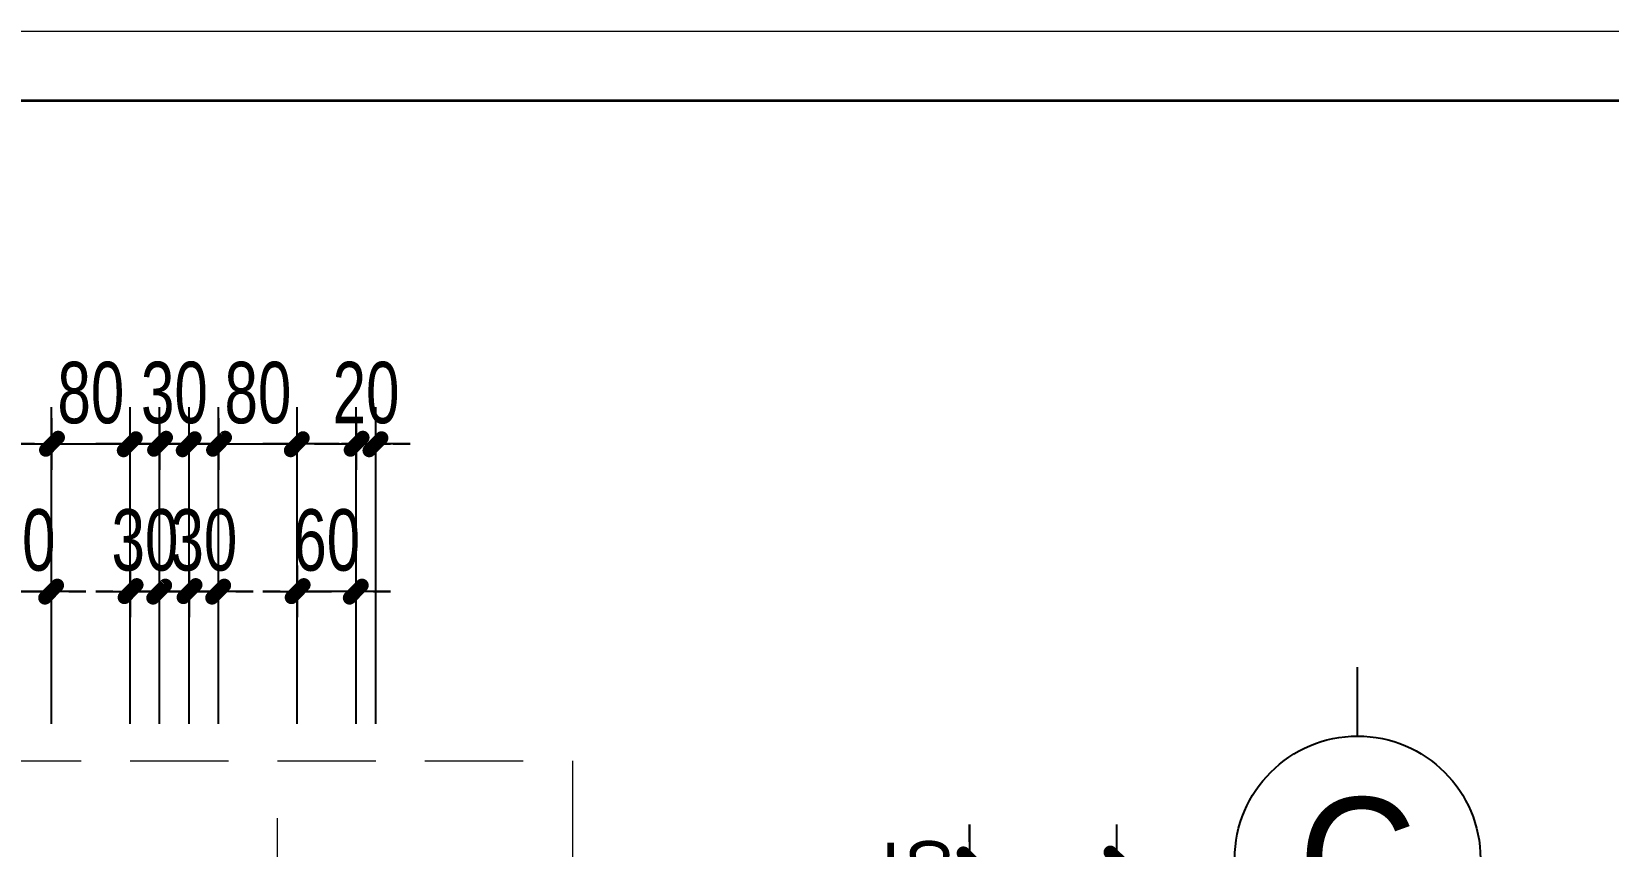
# Model space of a CAD drawing. Header units: inches. Extents: x 88947 to 296847, y 35049 to 161062.
# Drawn here: x 211662 to 213266, y 76133 to 76963 of the extents above; entities that cross this region are included whole.
import ezdxf
from ezdxf.enums import TextEntityAlignment as Align

# ---------------------------------------------------------------- set-up
doc = ezdxf.new("R2010")
doc.units = ezdxf.units.IN
doc.header["$MEASUREMENT"] = 0
doc.header["$PDMODE"] = 1
for name, pattern in [('ACAD_ISO03W100', [30, 12, -18]), ('CENTER', [50.8, 31.75, -6.35, 6.35, -6.35]), ('DASHED', [0.75, 0.5, -0.25])]:
    doc.linetypes.add(name, pattern=pattern)
for name, color, linetype, lineweight in [('A-Dims', 145, 'Continuous', 25), ('A-Text', 30, 'Continuous', 9), ('A-Wall', 2, 'Continuous', 35), ('DIM', 7, 'Continuous', 25), ('GHICHU', 40, 'Continuous', 18), ('KHUNG 2', 144, 'Continuous', 18), ('TRUC', 252, 'ACAD_ISO03W100', 13)]:
    doc.layers.add(name, color=color, linetype=linetype, lineweight=lineweight)
doc.styles.add('FRANKO', font='VFRANKO.TTF')
doc.styles.add('VHELVEN', font='VHELVEN.TTF')
doc.styles.add('VNI-HELVE-CONDENSE', font='VNARIAL.TTF', dxfattribs={"width": 0.7})
doc.dimstyles.new('TAS-50', dxfattribs={"dimscale": 25, "dimtxt": 2.5, "dimasz": 0.7, "dimexe": 1.5, "dimexo": 1.5, "dimgap": 0.8, "dimtad": 1, "dimdec": 0, "dimzin": 3, "dimdsep": 46, "dimtxsty": 'VNI-HELVE-CONDENSE', "dimblk": 'TICK', "dimcen": 2.5, "dimclrt": 71, "dimazin": 2, "dimtfac": 0.75, "dimtdec": 0, "dimtix": 1, "dimtmove": 2, "dimatfit": 2, "dimldrblk": 'TICK123', "dimfxl": 1.5, "dimtolj": 1, "dimtzin": 0, "dimarcsym": 0})

# ---------------------------------------------------------------- blocks, each defined once
blk = doc.blocks.new('khung ten')
at = {"layer": 'A-Wall', "ltscale": 0.7}
blk.add_lwpolyline([(267204.1, -219099.4), (305804.1, -219099.4), (305804.1, -190799.4), (267204.1, -190799.4)], close=True, dxfattribs=at)
at = {"layer": 'KHUNG 2', "ltscale": 0.7}
blk.add_lwpolyline([(267004.1, -219299.4), (306004.1, -219299.4), (306004.1, -190599.4), (267004.1, -190599.4)], close=True, dxfattribs=at)
blk = doc.blocks.new('TICK')
at = {"layer": 'A-Dims', "color": 1}
for p, q in [((0, 1.5), (0, -1.5)), ((-2, 0), (2, 0))]:
    blk.add_line(p, q, dxfattribs=at)
at = {"layer": 'A-Dims', "color": 1, "const_width": 0.788}
blk.add_lwpolyline([(-0.334, -0.349), (0.383, 0.378)], dxfattribs=at)
at = {"layer": 'A-Dims', "color": 1, "const_width": 0.394}
for points in [[(0.244, 0.517, -0.414214), (0.523, 0.517, -1)], [(0.523, 0.517, -0.414214), (0.523, 0.238, -1)], [(-0.473, -0.21, 0.414214), (-0.473, -0.488, 1)], [(-0.473, -0.488, 0.414214), (-0.195, -0.488, 1)]]:
    blk.add_lwpolyline(points, format="xyb", dxfattribs=at)
blk = doc.blocks.new('*D1308')
at = {"layer": 'Defpoints', "color": 0}
for p in [(211792.2, 76392.8), (211762.2, 76220.5), (211792.2, 76220.5)]:
    blk.add_point(p, dxfattribs=at)
at = {"layer": 'DIM', "color": 0, "lineweight": -2}
for p, q in [((211762.2, 76258), (211762.2, 76430.3)), ((211792.2, 76258), (211792.2, 76430.3)), ((211744.7, 76392.8), (211727.2, 76392.8)), ((211762.2, 76392.8), (211792.2, 76392.8)), ((211809.7, 76392.8), (211827.2, 76392.8))]:
    blk.add_line(p, q, dxfattribs=at)
at = {"layer": 'DIM', "color": 0, "lineweight": -2, "xscale": 17.5, "yscale": 17.5, "zscale": 17.5}
blk.add_blockref('TICK', (211762.2, 76392.8), dxfattribs=at)
at = {"layer": 'DIM', "color": 0, "lineweight": -2, "xscale": 17.5, "yscale": 17.5, "zscale": 17.5, "rotation": 180}
blk.add_blockref('TICK', (211792.2, 76392.8), dxfattribs=at)
at = {"layer": 'DIM', "color": 71, "insert": (211777.2, 76444.8), "char_height": 62.5, "attachment_point": 5, "style": 'VNI-HELVE-CONDENSE'}
blk.add_mtext('\\A1;30', dxfattribs=at)
blk = doc.blocks.new('TICK123')
at = {"layer": 'A-Dims', "color": 1}
blk.add_lwpolyline([(0.046, 0, 0, 0.84, 0), (-2.111, 0, 8.4, 8.4, 0)], format="xyseb", dxfattribs=at)
blk = doc.blocks.new('*D1309')
at = {"layer": 'Defpoints', "color": 0}
for p in [(211852.2, 76392.8), (211822.2, 76220.5), (211852.2, 76220.5)]:
    blk.add_point(p, dxfattribs=at)
at = {"layer": 'DIM', "color": 0, "lineweight": -2}
for p, q in [((211822.2, 76258), (211822.2, 76430.3)), ((211852.2, 76258), (211852.2, 76430.3)), ((211804.7, 76392.8), (211787.2, 76392.8)), ((211822.2, 76392.8), (211852.2, 76392.8)), ((211869.7, 76392.8), (211887.2, 76392.8))]:
    blk.add_line(p, q, dxfattribs=at)
at = {"layer": 'DIM', "color": 0, "lineweight": -2, "xscale": 17.5, "yscale": 17.5, "zscale": 17.5}
blk.add_blockref('TICK', (211822.2, 76392.8), dxfattribs=at)
at = {"layer": 'DIM', "color": 0, "lineweight": -2, "xscale": 17.5, "yscale": 17.5, "zscale": 17.5, "rotation": 180}
blk.add_blockref('TICK', (211852.2, 76392.8), dxfattribs=at)
at = {"layer": 'DIM', "color": 71, "insert": (211837.2, 76444.8), "char_height": 62.5, "attachment_point": 5, "style": 'VNI-HELVE-CONDENSE'}
blk.add_mtext('\\A1;30', dxfattribs=at)
blk = doc.blocks.new('*D1310')
at = {"layer": 'Defpoints', "color": 0}
for p in [(211932.2, 76542.8), (211852.2, 76220.5), (211932.2, 76220.5)]:
    blk.add_point(p, dxfattribs=at)
at = {"layer": 'DIM', "color": 0, "lineweight": -2}
for p, q in [((211852.2, 76258), (211852.2, 76580.3)), ((211932.2, 76258), (211932.2, 76580.3)), ((211834.7, 76542.8), (211817.2, 76542.8)), ((211852.2, 76542.8), (211932.2, 76542.8)), ((211949.7, 76542.8), (211967.2, 76542.8))]:
    blk.add_line(p, q, dxfattribs=at)
at = {"layer": 'DIM', "color": 0, "lineweight": -2, "xscale": 17.5, "yscale": 17.5, "zscale": 17.5}
blk.add_blockref('TICK', (211852.2, 76542.8), dxfattribs=at)
at = {"layer": 'DIM', "color": 0, "lineweight": -2, "xscale": 17.5, "yscale": 17.5, "zscale": 17.5, "rotation": 180}
blk.add_blockref('TICK', (211932.2, 76542.8), dxfattribs=at)
at = {"layer": 'DIM', "color": 71, "insert": (211892.2, 76594.7), "char_height": 62.5, "attachment_point": 5, "style": 'VNI-HELVE-CONDENSE'}
blk.add_mtext('\\A1;80', dxfattribs=at)
blk = doc.blocks.new('*D1335')
at = {"layer": 'Defpoints', "color": 0}
for p in [(211682.2, 76392.8), (211622.2, 76220.5), (211682.2, 76220.5)]:
    blk.add_point(p, dxfattribs=at)
at = {"layer": 'DIM', "color": 0, "lineweight": -2}
for p, q in [((211622.2, 76258), (211622.2, 76430.3)), ((211682.2, 76258), (211682.2, 76430.3)), ((211604.7, 76392.8), (211587.2, 76392.8)), ((211622.2, 76392.8), (211682.2, 76392.8)), ((211699.7, 76392.8), (211717.2, 76392.8))]:
    blk.add_line(p, q, dxfattribs=at)
at = {"layer": 'DIM', "color": 0, "lineweight": -2, "xscale": 17.5, "yscale": 17.5, "zscale": 17.5}
blk.add_blockref('TICK', (211622.2, 76392.8), dxfattribs=at)
at = {"layer": 'DIM', "color": 0, "lineweight": -2, "xscale": 17.5, "yscale": 17.5, "zscale": 17.5, "rotation": 180}
blk.add_blockref('TICK', (211682.2, 76392.8), dxfattribs=at)
at = {"layer": 'DIM', "color": 71, "insert": (211652.2, 76444.7), "char_height": 62.5, "attachment_point": 5, "style": 'VNI-HELVE-CONDENSE'}
blk.add_mtext('\\A1;60', dxfattribs=at)
blk = doc.blocks.new('*D1336')
at = {"layer": 'Defpoints', "color": 0}
for p in [(211822.2, 76542.8), (211792.2, 76220.5), (211822.2, 76220.5)]:
    blk.add_point(p, dxfattribs=at)
at = {"layer": 'DIM', "color": 0, "lineweight": -2}
for p, q in [((211792.2, 76258), (211792.2, 76580.3)), ((211822.2, 76258), (211822.2, 76580.3)), ((211774.7, 76542.8), (211757.2, 76542.8)), ((211792.2, 76542.8), (211822.2, 76542.8)), ((211839.7, 76542.8), (211857.2, 76542.8))]:
    blk.add_line(p, q, dxfattribs=at)
at = {"layer": 'DIM', "color": 0, "lineweight": -2, "xscale": 17.5, "yscale": 17.5, "zscale": 17.5}
blk.add_blockref('TICK', (211792.2, 76542.8), dxfattribs=at)
at = {"layer": 'DIM', "color": 0, "lineweight": -2, "xscale": 17.5, "yscale": 17.5, "zscale": 17.5, "rotation": 180}
blk.add_blockref('TICK', (211822.2, 76542.8), dxfattribs=at)
at = {"layer": 'DIM', "color": 71, "insert": (211807.2, 76594.8), "char_height": 62.5, "attachment_point": 5, "style": 'VNI-HELVE-CONDENSE'}
blk.add_mtext('\\A1;30', dxfattribs=at)
blk = doc.blocks.new('*D1337')
at = {"layer": 'Defpoints', "color": 0}
for p in [(211762.2, 76542.8), (211682.2, 76220.5), (211762.2, 76220.5)]:
    blk.add_point(p, dxfattribs=at)
at = {"layer": 'DIM', "color": 0, "lineweight": -2}
for p, q in [((211682.2, 76258), (211682.2, 76580.3)), ((211762.2, 76258), (211762.2, 76580.3)), ((211664.7, 76542.8), (211647.2, 76542.8)), ((211682.2, 76542.8), (211762.2, 76542.8)), ((211779.7, 76542.8), (211797.2, 76542.8))]:
    blk.add_line(p, q, dxfattribs=at)
at = {"layer": 'DIM', "color": 0, "lineweight": -2, "xscale": 17.5, "yscale": 17.5, "zscale": 17.5}
blk.add_blockref('TICK', (211682.2, 76542.8), dxfattribs=at)
at = {"layer": 'DIM', "color": 0, "lineweight": -2, "xscale": 17.5, "yscale": 17.5, "zscale": 17.5, "rotation": 180}
blk.add_blockref('TICK', (211762.2, 76542.8), dxfattribs=at)
at = {"layer": 'DIM', "color": 71, "insert": (211722.2, 76594.7), "char_height": 62.5, "attachment_point": 5, "style": 'VNI-HELVE-CONDENSE'}
blk.add_mtext('\\A1;80', dxfattribs=at)
blk = doc.blocks.new('*D2852')
at = {"layer": 'Defpoints', "color": 0}
for p in [(212212.2, 76120.5), (212616.2, 76120.5), (212212.2, 76095.5)]:
    blk.add_point(p, dxfattribs=at)
at = {"layer": 'DIM', "color": 0, "lineweight": -2}
for p, q in [((212616.2, 76138), (212616.2, 76155.5)), ((212249.7, 76120.5), (212653.7, 76120.5)), ((212616.2, 76095.5), (212616.2, 76120.5)), ((212249.7, 76095.5), (212653.7, 76095.5)), ((212616.2, 76078), (212616.2, 76060.5))]:
    blk.add_line(p, q, dxfattribs=at)
at = {"layer": 'DIM', "color": 0, "lineweight": -2, "xscale": 17.5, "yscale": 17.5, "zscale": 17.5}
for p, rotation in [((212616.2, 76120.5), 270), ((212616.2, 76095.5), 90)]:
    blk.add_blockref('TICK', p, dxfattribs=dict(at, rotation=rotation))
at = {"layer": 'DIM', "color": 71, "insert": (212564.3, 76108), "char_height": 62.5, "attachment_point": 5, "rotation": 90, "style": 'VNI-HELVE-CONDENSE'}
blk.add_mtext('\\A1;25', dxfattribs=at)
blk = doc.blocks.new('*D1354')
at = {"layer": 'Defpoints', "color": 0}
for p in [(212212.2, 76120.5), (212766.2, 76120.5), (212212.2, 74620.5)]:
    blk.add_point(p, dxfattribs=at)
at = {"layer": 'DIM', "color": 0, "lineweight": -2}
for p, q in [((212249.7, 76120.5), (212803.7, 76120.5)), ((212766.2, 74638), (212766.2, 76103)), ((212249.7, 74620.5), (212803.7, 74620.5))]:
    blk.add_line(p, q, dxfattribs=at)
at = {"layer": 'DIM', "color": 0, "lineweight": -2, "xscale": 17.5, "yscale": 17.5, "zscale": 17.5}
for p, rotation in [((212766.2, 76120.5), 90), ((212766.2, 74620.5), 270)]:
    blk.add_blockref('TICK', p, dxfattribs=dict(at, rotation=rotation))
at = {"layer": 'DIM', "color": 71, "insert": (212714.3, 75370.5), "char_height": 62.5, "attachment_point": 5, "rotation": 90, "style": 'VNI-HELVE-CONDENSE'}
blk.add_mtext('\\A1;1500', dxfattribs=at)
blk = doc.blocks.new('*D1439')
at = {"layer": 'Defpoints', "color": 0}
for p in [(211992.2, 76542.8), (211992.2, 76220.5), (212012.2, 76220.5)]:
    blk.add_point(p, dxfattribs=at)
at = {"layer": 'DIM', "color": 0, "lineweight": -2}
for p, q in [((211992.2, 76258), (211992.2, 76580.3)), ((212012.2, 76258), (212012.2, 76580.3)), ((211974.7, 76542.8), (211957.2, 76542.8)), ((212012.2, 76542.8), (211992.2, 76542.8)), ((212029.7, 76542.8), (212047.2, 76542.8))]:
    blk.add_line(p, q, dxfattribs=at)
at = {"layer": 'DIM', "color": 0, "lineweight": -2, "xscale": 17.5, "yscale": 17.5, "zscale": 17.5}
blk.add_blockref('TICK', (211992.2, 76542.8), dxfattribs=at)
at = {"layer": 'DIM', "color": 0, "lineweight": -2, "xscale": 17.5, "yscale": 17.5, "zscale": 17.5, "rotation": 180}
blk.add_blockref('TICK', (212012.2, 76542.8), dxfattribs=at)
at = {"layer": 'DIM', "color": 71, "insert": (212002.2, 76594.7), "char_height": 62.5, "attachment_point": 5, "style": 'VNI-HELVE-CONDENSE'}
blk.add_mtext('\\A1;20', dxfattribs=at)
blk = doc.blocks.new('*D1440')
at = {"layer": 'Defpoints', "color": 0}
for p in [(211932.2, 76392.8), (211932.2, 76220.5), (211992.2, 76220.5)]:
    blk.add_point(p, dxfattribs=at)
at = {"layer": 'DIM', "color": 0, "lineweight": -2}
for p, q in [((211932.2, 76258), (211932.2, 76430.3)), ((211992.2, 76258), (211992.2, 76430.3)), ((211914.7, 76392.8), (211897.2, 76392.8)), ((211992.2, 76392.8), (211932.2, 76392.8)), ((212009.7, 76392.8), (212027.2, 76392.8))]:
    blk.add_line(p, q, dxfattribs=at)
at = {"layer": 'DIM', "color": 0, "lineweight": -2, "xscale": 17.5, "yscale": 17.5, "zscale": 17.5}
blk.add_blockref('TICK', (211932.2, 76392.8), dxfattribs=at)
at = {"layer": 'DIM', "color": 0, "lineweight": -2, "xscale": 17.5, "yscale": 17.5, "zscale": 17.5, "rotation": 180}
blk.add_blockref('TICK', (211992.2, 76392.8), dxfattribs=at)
at = {"layer": 'DIM', "color": 71, "insert": (211962.2, 76444.7), "char_height": 62.5, "attachment_point": 5, "style": 'VNI-HELVE-CONDENSE'}
blk.add_mtext('\\A1;60', dxfattribs=at)
blk = doc.blocks.new('TRUCCOT')
for p, q in [((0, -140), (0, 0)), ((-250, -390), (-390, -390)), ((250, -390), (390, -390)), ((0, -640), (0, -780))]:
    blk.add_line(p, q)
blk.add_circle((0, -390), 250)
at = {"layer": 'GHICHU', "style": 'VHELVEN'}
blk.add_attdef('TRUC', text='', height=280, dxfattribs=at).set_placement((0, -390), align=Align.MIDDLE_CENTER)

msp = doc.modelspace()

# ---------------------------------------------------------------- linework, layer by layer
at = {"layer": 'KHUNG 2', "linetype": 'DASHED', "ltscale": 200}
msp.add_lwpolyline([(208612.2, 76220.5), (212212.2, 76220.5), (212212.2, 74320.5), (208612.2, 74320.5)], close=True, dxfattribs=at)
at = {"layer": 'TRUC', "linetype": 'CENTER', "ltscale": 10}
msp.add_lwpolyline([(211912.2, 74320.5), (211912.2, 76220.5)], dxfattribs=at)

# ---------------------------------------------------------------- block references
at = {"layer": 'A-Text', "xscale": 0.3535714285681024, "yscale": 0.3535714286845177, "zscale": 0.3535714286832132}
msp.add_blockref('khung ten', (114049.4, 144353.1), dxfattribs=at)
at = {"layer": 'DIM'}
ref = msp.add_blockref('TRUCCOT', (213011.2, 76315.5), dxfattribs=dict(at, xscale=0.5, yscale=0.5, zscale=0.5))
ref.add_attrib('TRUC', 'C', dxfattribs={"layer": 'GHICHU', "height": 125, "style": 'FRANKO'}).set_placement((213011.2, 76120.5), align=Align.MIDDLE_CENTER)

# ---------------------------------------------------------------- dimensions: what is measured, and where the dimension line sits
for base, p1, p2, picture, middle in [((211762.2, 76542.8), (211682.2, 76220.5), (211762.2, 76220.5), '*D1337', (211722.2, 76594.7)), ((211822.2, 76542.8), (211792.2, 76220.5), (211822.2, 76220.5), '*D1336', (211807.2, 76594.8)), ((211932.2, 76542.8), (211852.2, 76220.5), (211932.2, 76220.5), '*D1310', (211892.2, 76594.7)), ((211682.2, 76392.8), (211622.2, 76220.5), (211682.2, 76220.5), '*D1335', (211652.2, 76444.7)), ((211792.2, 76392.8), (211762.2, 76220.5), (211792.2, 76220.5), '*D1308', (211777.2, 76444.8)), ((211852.2, 76392.8), (211822.2, 76220.5), (211852.2, 76220.5), '*D1309', (211837.2, 76444.8))]:
    dim = msp.add_linear_dim(base=base, p1=p1, p2=p2, dimstyle='TAS-50', dxfattribs=at)
    dim.commit()
    dim.dimension.update_dxf_attribs({"geometry": picture, "text_midpoint": middle})
for base, p1, p2, angle, picture, middle in [((211992.2, 76542.8), (212012.2, 76220.5), (211992.2, 76220.5), 180, '*D1439', (212002.2, 76594.7)), ((211932.2, 76392.8), (211992.2, 76220.5), (211932.2, 76220.5), 180, '*D1440', (211962.2, 76444.7)), ((212616.2, 76120.5), (212212.2, 76095.5), (212212.2, 76120.5), 90, '*D2852', (212564.3, 76108)), ((212766.2, 76120.5), (212212.2, 74620.5), (212212.2, 76120.5), 90, '*D1354', (212714.3, 75370.5))]:
    dim = msp.add_linear_dim(base=base, p1=p1, p2=p2, angle=angle, dimstyle='TAS-50', dxfattribs=at)
    dim.commit()
    dim.dimension.update_dxf_attribs({"geometry": picture, "text_midpoint": middle})

doc.saveas('drawing.dxf')
